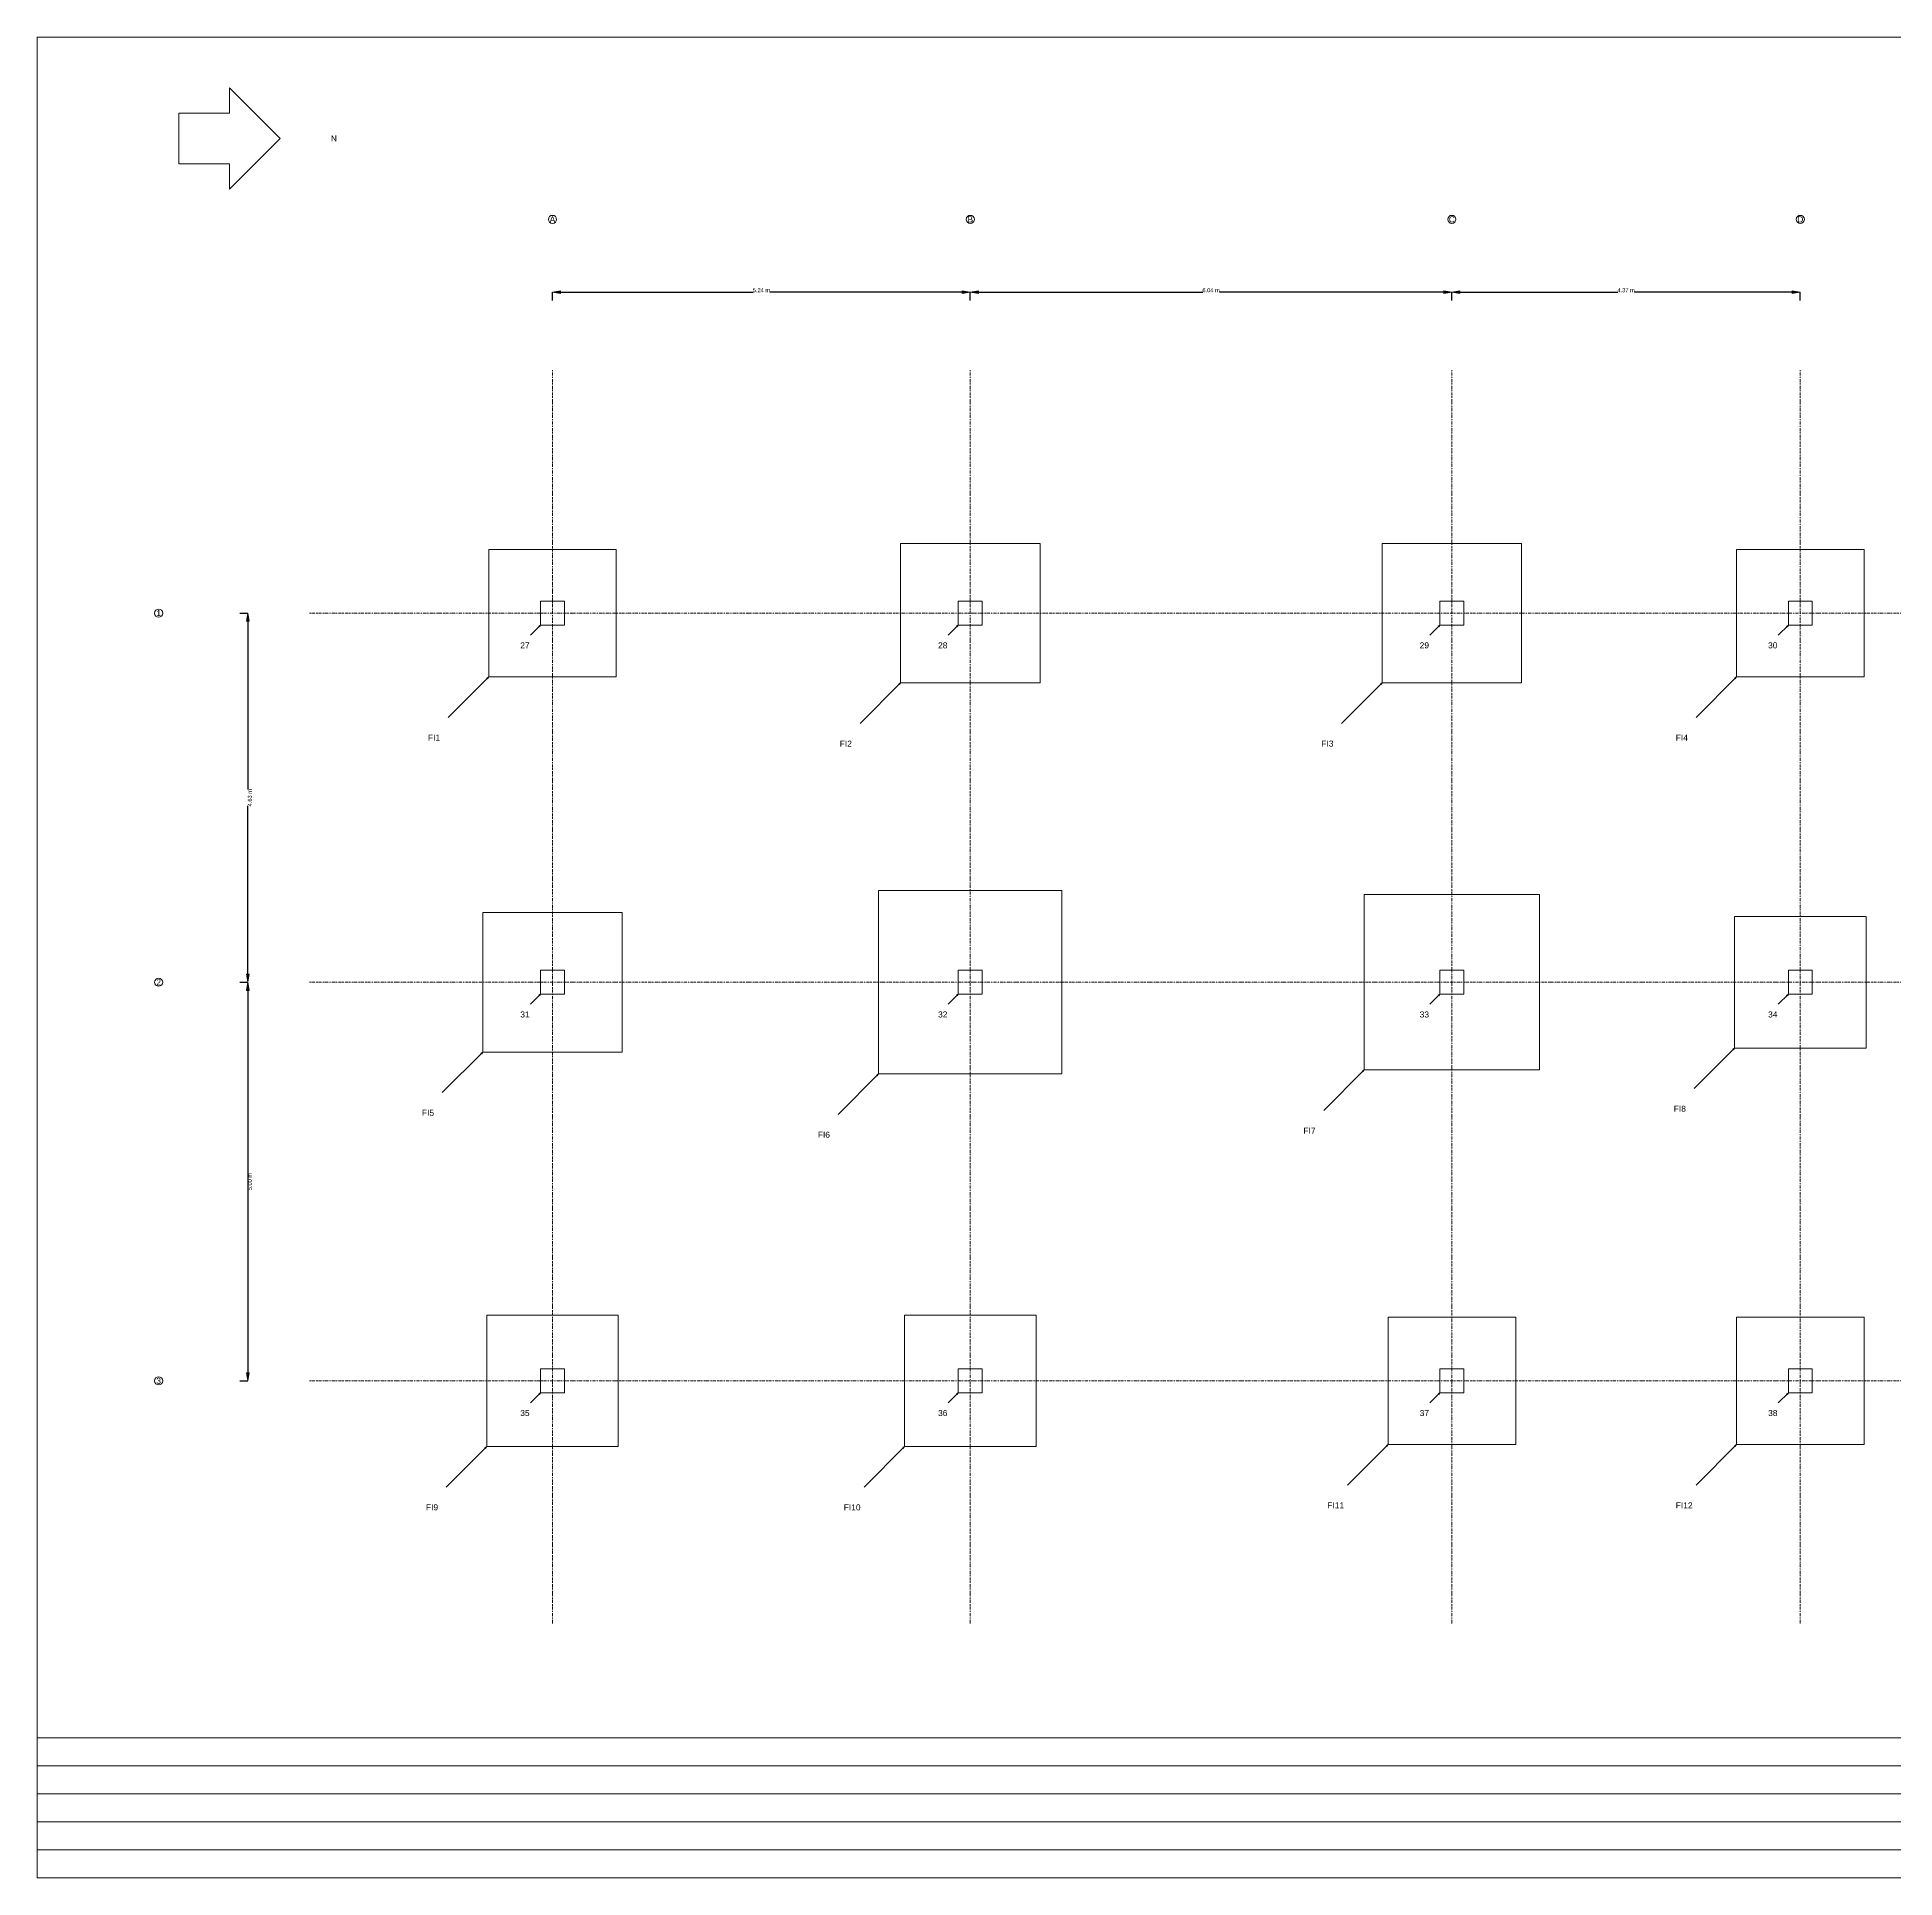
# Model space of a CAD drawing. Header units: inches. Extents: x -483 to 936, y -236 to 673.
# Drawn here: x -483 to 434, y -236 to 673 of the extents above; entities that cross this region are included whole.
import ezdxf
from ezdxf.enums import TextEntityAlignment as Align

# ---------------------------------------------------------------- set-up
doc = ezdxf.new("R2010")
doc.units = ezdxf.units.IN
doc.header["$MEASUREMENT"] = 0
doc.linetypes.add('DASHDOT', pattern=[1, 0.5, -0.25, 0, -0.25])
doc.layers.get('0').update_dxf_attribs({"lineweight": 0})
doc.styles.get("Standard").update_dxf_attribs({"font": 'arial.ttf'})
doc.dimstyles.new('BC_DimP1', dxfattribs={"dimtxt": 2, "dimasz": 4, "dimexe": 0, "dimexo": 0, "dimgap": 0, "dimtad": 1, "dimdec": 4, "dimzin": 0, "dimdsep": 46, "dimtxsty": 'Standard', "dimblk": 'VDDIM_DEFAULT', "dimcen": 0.09, "dimclre": 82, "dimclrt": 2, "dimadec": 0, "dimazin": 0, "dimtfac": 1, "dimtdec": 4, "dimtix": 1, "dimtmove": 0, "dimatfit": 3, "dimfxl": 0, "dimtolj": 1, "dimtzin": 0, "dimarcsym": 0})

# ---------------------------------------------------------------- blocks, each defined once
blk = doc.blocks.new('VDDIM_DEFAULT')
at = {"linetype": 'Continuous'}
blk.add_hatch(color=0, dxfattribs=at).paths.add_polyline_path([(0, 0), (-1, -0.1665), (-1, 0.1665)], flags=0)
at = {"color": 0, "linetype": 'Continuous'}
blk.add_lwpolyline([(0, 0), (-1, -0.1665), (-1, 0.1665), (0, 0)], dxfattribs=at)
blk = doc.blocks.new('*D4')
at = {"color": 82, "lineweight": -2}
for p, q in [((-229, 542.88), (-229, 546.88)), ((-22.7, 542.88), (-22.7, 546.88))]:
    blk.add_line(p, q, dxfattribs=at)
at = {"color": 0, "lineweight": -2}
for p, q in [((-225, 546.88), (-129.94, 546.88)), ((-26.7, 546.88), (-121.76, 546.88))]:
    blk.add_line(p, q, dxfattribs=at)
at = {"layer": 'Defpoints', "color": 0}
for p in [(-229, 542.88), (-22.7, 546.88), (-22.7, 542.88)]:
    blk.add_point(p, dxfattribs=at)
at = {"color": 0, "lineweight": -2, "xscale": 4, "yscale": 4, "zscale": 4, "rotation": 180}
blk.add_blockref('VDDIM_DEFAULT', (-229, 546.88), dxfattribs=at)
at = {"color": 0, "lineweight": -2, "xscale": 4, "yscale": 4, "zscale": 4}
blk.add_blockref('VDDIM_DEFAULT', (-22.7, 546.88), dxfattribs=at)
at = {"color": 2, "insert": (-125.85, 547.9), "char_height": 2, "attachment_point": 5}
blk.add_mtext('5.24 m', dxfattribs=at)
blk = doc.blocks.new('*D5')
at = {"color": 82, "lineweight": -2}
for p, q in [((-22.7, 542.88), (-22.7, 546.88)), ((215.09, 542.88), (215.09, 546.88))]:
    blk.add_line(p, q, dxfattribs=at)
at = {"color": 0, "lineweight": -2}
for p, q in [((-18.7, 546.88), (92.11, 546.88)), ((211.09, 546.88), (100.28, 546.88))]:
    blk.add_line(p, q, dxfattribs=at)
at = {"layer": 'Defpoints', "color": 0}
for p in [(-22.7, 542.88), (215.09, 546.88), (215.09, 542.88)]:
    blk.add_point(p, dxfattribs=at)
at = {"color": 0, "lineweight": -2, "xscale": 4, "yscale": 4, "zscale": 4, "rotation": 180}
blk.add_blockref('VDDIM_DEFAULT', (-22.7, 546.88), dxfattribs=at)
at = {"color": 0, "lineweight": -2, "xscale": 4, "yscale": 4, "zscale": 4}
blk.add_blockref('VDDIM_DEFAULT', (215.09, 546.88), dxfattribs=at)
at = {"color": 2, "insert": (96.2, 547.9), "char_height": 2, "attachment_point": 5}
blk.add_mtext('6.04 m', dxfattribs=at)
blk = doc.blocks.new('*D6')
at = {"color": 82, "lineweight": -2}
for p, q in [((215.09, 542.88), (215.09, 546.88)), ((387.14, 542.88), (387.14, 546.88))]:
    blk.add_line(p, q, dxfattribs=at)
at = {"color": 0, "lineweight": -2}
for p, q in [((219.09, 546.88), (297.03, 546.88)), ((383.14, 546.88), (305.2, 546.88))]:
    blk.add_line(p, q, dxfattribs=at)
at = {"layer": 'Defpoints', "color": 0}
for p in [(215.09, 542.88), (387.14, 546.88), (387.14, 542.88)]:
    blk.add_point(p, dxfattribs=at)
at = {"color": 0, "lineweight": -2, "xscale": 4, "yscale": 4, "zscale": 4, "rotation": 180}
blk.add_blockref('VDDIM_DEFAULT', (215.09, 546.88), dxfattribs=at)
at = {"color": 0, "lineweight": -2, "xscale": 4, "yscale": 4, "zscale": 4}
blk.add_blockref('VDDIM_DEFAULT', (387.14, 546.88), dxfattribs=at)
at = {"color": 2, "insert": (301.12, 547.9), "char_height": 2, "attachment_point": 5}
blk.add_mtext('4.37 m', dxfattribs=at)
blk = doc.blocks.new('*D7')
at = {"color": 82, "lineweight": -2}
for p, q in [((-383.45, 388.43), (-379.45, 388.43)), ((-383.45, 206.15), (-379.45, 206.15))]:
    blk.add_line(p, q, dxfattribs=at)
at = {"color": 0, "lineweight": -2}
for p, q in [((-379.45, 384.43), (-379.45, 301.37)), ((-379.45, 210.15), (-379.45, 293.2))]:
    blk.add_line(p, q, dxfattribs=at)
at = {"layer": 'Defpoints', "color": 0}
for p in [(-383.45, 388.43), (-383.45, 206.15), (-379.45, 206.15)]:
    blk.add_point(p, dxfattribs=at)
at = {"color": 0, "lineweight": -2, "xscale": 4, "yscale": 4, "zscale": 4}
for p, rotation in [((-379.45, 388.43), 90), ((-379.45, 206.15), 270)]:
    blk.add_blockref('VDDIM_DEFAULT', p, dxfattribs=dict(at, rotation=rotation))
at = {"color": 2, "insert": (-378.43, 297.29), "char_height": 2, "attachment_point": 5, "rotation": 90}
blk.add_mtext('4.63 m', dxfattribs=at)
blk = doc.blocks.new('*D8')
at = {"color": 82, "lineweight": -2}
for p, q in [((-383.45, 206.15), (-379.45, 206.15)), ((-383.45, 9.29), (-379.45, 9.29))]:
    blk.add_line(p, q, dxfattribs=at)
at = {"color": 0, "lineweight": -2}
blk.add_line((-379.45, 202.15), (-379.45, 13.29), dxfattribs=at)
at = {"layer": 'Defpoints', "color": 0}
for p in [(-383.45, 206.15), (-383.45, 9.29), (-379.45, 9.29)]:
    blk.add_point(p, dxfattribs=at)
at = {"color": 0, "lineweight": -2, "xscale": 4, "yscale": 4, "zscale": 4}
for p, rotation in [((-379.45, 206.15), 89.99999999999997), ((-379.45, 9.29), 269.9999999999999)]:
    blk.add_blockref('VDDIM_DEFAULT', p, dxfattribs=dict(at, rotation=rotation))
at = {"color": 2, "insert": (-378.43, 107.72), "char_height": 2, "attachment_point": 5, "rotation": 90}
blk.add_mtext('5.00 m', dxfattribs=at)

msp = doc.modelspace()

# ---------------------------------------------------------------- hatches: boundary and pattern name
at = {"lineweight": 0}
for points in [[(-234.90551, 382.52306), (-235.77154, 382.02306), (-235.40551, 381.65703)], [(-28.60629, 382.52306), (-29.47232, 382.02306), (-29.10629, 381.65703)], [(209.18899, 382.52306), (208.32296, 382.02306), (208.68899, 381.65703)], [(381.23624, 382.52306), (380.37021, 382.02306), (380.73624, 381.65703)], [(-260.49606, 356.93251), (-261.36209, 356.43251), (-260.99606, 356.06648)], [(-57.1496, 353.97975), (-58.01563, 353.47975), (-57.6496, 353.11373)], [(180.64568, 353.97975), (179.77966, 353.47975), (180.14568, 353.11373)], [(355.64569, 356.93251), (354.77966, 356.43251), (355.14569, 356.06648)], [(-234.90551, 200.23959), (-235.77154, 199.73959), (-235.40551, 199.37356)], [(-28.60629, 200.23959), (-29.47232, 199.73959), (-29.10629, 199.37356)], [(209.18899, 200.23959), (208.32296, 199.73959), (208.68899, 199.37356)], [(381.23624, 200.23959), (380.37021, 199.73959), (380.73624, 199.37356)], [(-263.44882, 171.69628), (-264.31484, 171.19628), (-263.94882, 170.83026)], [(354.66144, 173.66479), (353.79541, 173.16479), (354.16144, 172.79876)], [(-67.97637, 160.86951), (-68.8424, 160.36951), (-68.47637, 160.00349)], [(171.78742, 162.83801), (170.92139, 162.33801), (171.28742, 161.97199)], [(-234.90551, 3.38919), (-235.77154, 2.88919), (-235.40551, 2.52316)], [(-28.60629, 3.38919), (-29.47232, 2.88919), (-29.10629, 2.52316)], [(209.18899, 3.38919), (208.32296, 2.88919), (208.68899, 2.52316)], [(381.23624, 3.38919), (380.37021, 2.88919), (380.73624, 2.52316)], [(-261.48031, -23.18561), (-262.34634, -23.68561), (-261.98031, -24.05164)], [(-55.1811, -23.18561), (-56.04712, -23.68561), (-55.6811, -24.05164)], [(183.59844, -22.20136), (182.73241, -22.70136), (183.09844, -23.06739)], [(355.64569, -22.20136), (354.77966, -22.70136), (355.14569, -23.06739)]]:
    msp.add_hatch(color=210, dxfattribs=at).paths.add_polyline_path(points, flags=0)

# ---------------------------------------------------------------- linework, layer by layer
at = {"color": 252, "lineweight": 0}
for p, q in [((935.58553, 672.87971), (-483.44882, 672.87971)), ((-483.44882, 672.87971), (-483.44882, -236.146)), ((-483.44882, -167.01234), (462.57408, -167.01234)), ((-483.44882, -180.83908), (462.57408, -180.83908)), ((-483.44882, -194.66581), (462.57408, -194.66581)), ((-483.44882, -208.49254), (462.57408, -208.49254)), ((-483.44882, -222.31927), (462.57408, -222.31927)), ((-483.44882, -236.146), (935.58553, -236.146)), ((-10.43737, -236.146), (-10.43737, -236.146))]:
    msp.add_line(p, q, dxfattribs=at)
at = {"color": 50, "lineweight": 0}
for p, q in [((-388.44882, 635.37739), (-388.44882, 647.87739)), ((-388.44882, 647.87739), (-363.44882, 622.87739)), ((-413.44882, 635.37739), (-388.44882, 635.37739)), ((-413.44882, 610.37739), (-413.44882, 635.37739)), ((-363.44882, 622.87739), (-388.44882, 597.87739)), ((-388.44882, 610.37739), (-413.44882, 610.37739)), ((-388.44882, 597.87739), (-388.44882, 610.37739)), ((-57.1496, 422.87739), (11.74804, 422.87739)), ((-57.1496, 353.97975), (-57.1496, 422.87739)), ((11.74804, 422.87739), (11.74804, 353.97975)), ((180.64568, 422.87739), (249.54332, 422.87739)), ((180.64568, 353.97975), (180.64568, 422.87739)), ((249.54332, 422.87739), (249.54332, 353.97975)), ((-260.49606, 419.92463), (-197.50394, 419.92463)), ((-260.49606, 356.93251), (-260.49606, 419.92463)), ((-197.50394, 419.92463), (-197.50394, 356.93251)), ((355.64569, 419.92463), (418.63781, 419.92463)), ((355.64569, 356.93251), (355.64569, 419.92463)), ((418.63781, 419.92463), (418.63781, 356.93251)), ((-234.90551, 394.33408), (-223.09449, 394.33408)), ((-234.90551, 382.52306), (-234.90551, 394.33408)), ((-223.09449, 394.33408), (-223.09449, 382.52306)), ((-28.60629, 394.33408), (-16.79527, 394.33408)), ((-28.60629, 382.52306), (-28.60629, 394.33408)), ((-16.79527, 394.33408), (-16.79527, 382.52306)), ((209.18899, 394.33408), (221.00001, 394.33408)), ((209.18899, 382.52306), (209.18899, 394.33408)), ((221.00001, 394.33408), (221.00001, 382.52306)), ((381.23624, 394.33408), (393.04726, 394.33408)), ((381.23624, 382.52306), (381.23624, 394.33408)), ((393.04726, 394.33408), (393.04726, 382.52306)), ((-223.09449, 382.52306), (-234.90551, 382.52306)), ((-16.79527, 382.52306), (-28.60629, 382.52306)), ((221.00001, 382.52306), (209.18899, 382.52306)), ((393.04726, 382.52306), (381.23624, 382.52306)), ((-197.50394, 356.93251), (-260.49606, 356.93251)), ((11.74804, 353.97975), (-57.1496, 353.97975)), ((249.54332, 353.97975), (180.64568, 353.97975)), ((418.63781, 356.93251), (355.64569, 356.93251)), ((-67.97637, 251.42069), (22.57481, 251.42069)), ((-67.97637, 160.86951), (-67.97637, 251.42069)), ((22.57481, 251.42069), (22.57481, 160.86951)), ((171.78742, 249.45219), (258.40159, 249.45219)), ((171.78742, 162.83801), (171.78742, 249.45219)), ((258.40159, 249.45219), (258.40159, 162.83801)), ((-263.44882, 240.59392), (-194.55118, 240.59392)), ((-263.44882, 171.69628), (-263.44882, 240.59392)), ((-194.55118, 240.59392), (-194.55118, 171.69628)), ((354.66144, 238.62542), (419.62207, 238.62542)), ((354.66144, 173.66479), (354.66144, 238.62542)), ((419.62207, 238.62542), (419.62207, 173.66479)), ((-234.90551, 212.05061), (-223.09449, 212.05061)), ((-234.90551, 200.23959), (-234.90551, 212.05061)), ((-223.09449, 212.05061), (-223.09449, 200.23959)), ((-28.60629, 212.05061), (-16.79527, 212.05061)), ((-28.60629, 200.23959), (-28.60629, 212.05061)), ((-16.79527, 212.05061), (-16.79527, 200.23959)), ((209.18899, 212.05061), (221.00001, 212.05061)), ((209.18899, 200.23959), (209.18899, 212.05061)), ((221.00001, 212.05061), (221.00001, 200.23959)), ((381.23624, 212.05061), (393.04726, 212.05061)), ((381.23624, 200.23959), (381.23624, 212.05061)), ((393.04726, 212.05061), (393.04726, 200.23959)), ((-223.09449, 200.23959), (-234.90551, 200.23959)), ((-16.79527, 200.23959), (-28.60629, 200.23959)), ((221.00001, 200.23959), (209.18899, 200.23959)), ((393.04726, 200.23959), (381.23624, 200.23959)), ((-194.55118, 171.69628), (-263.44882, 171.69628)), ((419.62207, 173.66479), (354.66144, 173.66479)), ((22.57481, 160.86951), (-67.97637, 160.86951)), ((258.40159, 162.83801), (171.78742, 162.83801)), ((-261.48031, 41.77502), (-196.51969, 41.77502)), ((-261.48031, -23.18561), (-261.48031, 41.77502)), ((-196.51969, 41.77502), (-196.51969, -23.18561)), ((-55.1811, 41.77502), (9.77953, 41.77502)), ((-55.1811, -23.18561), (-55.1811, 41.77502)), ((9.77953, 41.77502), (9.77953, -23.18561)), ((183.59844, 40.79076), (246.59057, 40.79076)), ((183.59844, -22.20136), (183.59844, 40.79076)), ((246.59057, 40.79076), (246.59057, -22.20136)), ((355.64569, 40.79076), (418.63781, 40.79076)), ((355.64569, -22.20136), (355.64569, 40.79076)), ((418.63781, 40.79076), (418.63781, -22.20136)), ((-234.90551, 15.20021), (-223.09449, 15.20021)), ((-234.90551, 3.38919), (-234.90551, 15.20021)), ((-223.09449, 15.20021), (-223.09449, 3.38919)), ((-28.60629, 15.20021), (-16.79527, 15.20021)), ((-28.60629, 3.38919), (-28.60629, 15.20021)), ((-16.79527, 15.20021), (-16.79527, 3.38919)), ((209.18899, 15.20021), (221.00001, 15.20021)), ((209.18899, 3.38919), (209.18899, 15.20021)), ((221.00001, 15.20021), (221.00001, 3.38919)), ((381.23624, 15.20021), (393.04726, 15.20021)), ((381.23624, 3.38919), (381.23624, 15.20021)), ((393.04726, 15.20021), (393.04726, 3.38919)), ((-223.09449, 3.38919), (-234.90551, 3.38919)), ((-16.79527, 3.38919), (-28.60629, 3.38919)), ((221.00001, 3.38919), (209.18899, 3.38919)), ((393.04726, 3.38919), (381.23624, 3.38919)), ((-196.51969, -23.18561), (-261.48031, -23.18561)), ((9.77953, -23.18561), (-55.1811, -23.18561)), ((246.59057, -22.20136), (183.59844, -22.20136)), ((418.63781, -22.20136), (355.64569, -22.20136))]:
    msp.add_line(p, q, dxfattribs=at)
at = {"color": 216, "linetype": 'DASHDOT', "lineweight": 0}
for p, q in [((-229, 508.42857), (-229, -110.7053)), ((-22.70078, 508.42857), (-22.70078, -110.7053)), ((215.0945, 508.42857), (215.0945, -110.7053)), ((387.14175, 508.42857), (387.14175, -110.7053)), ((-349, 388.42857), (507.14175, 388.42857)), ((-349, 206.1451), (507.14175, 206.1451)), ((-349, 9.2947), (507.14175, 9.2947))]:
    msp.add_line(p, q, dxfattribs=at)
at = {"color": 210, "lineweight": 0}
for p, q in [((-234.90551, 382.52306), (-239.90551, 377.52306)), ((-28.60629, 382.52306), (-33.60629, 377.52306)), ((209.18899, 382.52306), (204.18899, 377.52306)), ((381.23624, 382.52306), (376.23624, 377.52306)), ((-260.49606, 356.93251), (-280.49606, 336.93251)), ((-57.1496, 353.97975), (-77.1496, 333.97975)), ((180.64568, 353.97975), (160.64568, 333.97975)), ((355.64569, 356.93251), (335.64569, 336.93251)), ((-234.90551, 200.23959), (-239.90551, 195.23959)), ((-28.60629, 200.23959), (-33.60629, 195.23959)), ((209.18899, 200.23959), (204.18899, 195.23959)), ((381.23624, 200.23959), (376.23624, 195.23959)), ((-263.44882, 171.69628), (-283.44882, 151.69628)), ((354.66144, 173.66479), (334.66144, 153.66479)), ((-67.97637, 160.86951), (-87.97637, 140.86951)), ((171.78742, 162.83801), (151.78742, 142.83801)), ((-234.90551, 3.38919), (-239.90551, -1.61081)), ((-28.60629, 3.38919), (-33.60629, -1.61081)), ((209.18899, 3.38919), (204.18899, -1.61081)), ((381.23624, 3.38919), (376.23624, -1.61081)), ((-261.48031, -23.18561), (-281.48031, -43.18561)), ((-55.1811, -23.18561), (-75.1811, -43.18561)), ((183.59844, -22.20136), (163.59844, -42.20136)), ((355.64569, -22.20136), (335.64569, -42.20136))]:
    msp.add_line(p, q, dxfattribs=at)
for points in [[(-234.90551, 382.52306), (-235.77154, 382.02306), (-235.40551, 381.65703), (-234.90551, 382.52306)], [(-28.60629, 382.52306), (-29.47232, 382.02306), (-29.10629, 381.65703), (-28.60629, 382.52306)], [(209.18899, 382.52306), (208.32296, 382.02306), (208.68899, 381.65703), (209.18899, 382.52306)], [(381.23624, 382.52306), (380.37021, 382.02306), (380.73624, 381.65703), (381.23624, 382.52306)], [(-260.49606, 356.93251), (-261.36209, 356.43251), (-260.99606, 356.06648), (-260.49606, 356.93251)], [(-57.1496, 353.97975), (-58.01563, 353.47975), (-57.6496, 353.11373), (-57.1496, 353.97975)], [(180.64568, 353.97975), (179.77966, 353.47975), (180.14568, 353.11373), (180.64568, 353.97975)], [(355.64569, 356.93251), (354.77966, 356.43251), (355.14569, 356.06648), (355.64569, 356.93251)], [(-234.90551, 200.23959), (-235.77154, 199.73959), (-235.40551, 199.37356), (-234.90551, 200.23959)], [(-28.60629, 200.23959), (-29.47232, 199.73959), (-29.10629, 199.37356), (-28.60629, 200.23959)], [(209.18899, 200.23959), (208.32296, 199.73959), (208.68899, 199.37356), (209.18899, 200.23959)], [(381.23624, 200.23959), (380.37021, 199.73959), (380.73624, 199.37356), (381.23624, 200.23959)], [(-263.44882, 171.69628), (-264.31484, 171.19628), (-263.94882, 170.83026), (-263.44882, 171.69628)], [(354.66144, 173.66479), (353.79541, 173.16479), (354.16144, 172.79876), (354.66144, 173.66479)], [(-67.97637, 160.86951), (-68.8424, 160.36951), (-68.47637, 160.00349), (-67.97637, 160.86951)], [(171.78742, 162.83801), (170.92139, 162.33801), (171.28742, 161.97199), (171.78742, 162.83801)], [(-234.90551, 3.38919), (-235.77154, 2.88919), (-235.40551, 2.52316), (-234.90551, 3.38919)], [(-28.60629, 3.38919), (-29.47232, 2.88919), (-29.10629, 2.52316), (-28.60629, 3.38919)], [(209.18899, 3.38919), (208.32296, 2.88919), (208.68899, 2.52316), (209.18899, 3.38919)], [(381.23624, 3.38919), (380.37021, 2.88919), (380.73624, 2.52316), (381.23624, 3.38919)], [(-261.48031, -23.18561), (-262.34634, -23.68561), (-261.98031, -24.05164), (-261.48031, -23.18561)], [(-55.1811, -23.18561), (-56.04712, -23.68561), (-55.6811, -24.05164), (-55.1811, -23.18561)], [(183.59844, -22.20136), (182.73241, -22.70136), (183.09844, -23.06739), (183.59844, -22.20136)], [(355.64569, -22.20136), (354.77966, -22.70136), (355.14569, -23.06739), (355.64569, -22.20136)]]:
    msp.add_lwpolyline(points, dxfattribs=at)
at = {"color": 50, "lineweight": 0}
for centre in [(-229, 582.87739), (-22.70078, 582.87739), (215.0945, 582.87739), (387.14175, 582.87739), (-423.44882, 388.42857), (-423.44882, 206.1451), (-423.44882, 9.2947)]:
    msp.add_circle(centre, 2, dxfattribs=at)

# ---------------------------------------------------------------- texts
at = {"color": 50}
msp.add_text('N', height=2.97, dxfattribs=at).set_placement((-338.44882, 622.87739), align=Align.MIDDLE_LEFT)
for s, p in [('A', (-229, 582.87739)), ('B', (-22.70078, 582.87739)), ('C', (215.0945, 582.87739)), ('D', (387.14175, 582.87739)), ('1', (-423.44882, 388.42857)), ('2', (-423.44882, 206.1451)), ('3', (-423.44882, 9.2947))]:
    msp.add_text(s, height=2.97, dxfattribs=at).set_placement(p, align=Align.MIDDLE_CENTER)
at = {"color": 130}
for s, p in [('27', (-244.90551, 372.52306)), ('28', (-38.60629, 372.52306)), ('29', (199.18899, 372.52306)), ('30', (371.23624, 372.52306)), ('FI1', (-290.49606, 326.93251)), ('FI2', (-87.1496, 323.97975)), ('FI3', (150.64568, 323.97975)), ('FI4', (325.64569, 326.93251)), ('31', (-244.90551, 190.23959)), ('32', (-38.60629, 190.23959)), ('33', (199.18899, 190.23959)), ('34', (371.23624, 190.23959)), ('FI5', (-293.44882, 141.69628)), ('FI8', (324.66144, 143.66479)), ('FI6', (-97.97637, 130.86951)), ('FI7', (141.78742, 132.83801)), ('35', (-244.90551, -6.61081)), ('36', (-38.60629, -6.61081)), ('37', (199.18899, -6.61081)), ('38', (371.23624, -6.61081)), ('FI9', (-291.48031, -53.18561)), ('FI10', (-85.1811, -53.18561)), ('FI11', (153.59844, -52.20136)), ('FI12', (325.64569, -52.20136))]:
    msp.add_text(s, height=2.97, dxfattribs=at).set_placement(p, align=Align.MIDDLE_LEFT)

# ---------------------------------------------------------------- dimensions: what is measured, and where the dimension line sits
at = {"color": 1}
for p1, p2, text, picture, middle in [((-229, 542.87739), (-22.70078, 542.87739), '5.24 m', '*D4', (-125.85039, 547.89839)), ((-22.70078, 542.87739), (215.0945, 542.87739), '6.04 m', '*D5', (96.19686, 547.89839)), ((215.0945, 542.87739), (387.14175, 542.87739), '4.37 m', '*D6', (301.11813, 547.89839)), ((-383.44882, 388.42857), (-383.44882, 206.1451), '4.63 m', '*D7', (-378.42782, 297.28684)), ((-383.44882, 206.1451), (-383.44882, 9.2947), '5.00 m', '*D8', (-378.42782, 107.7199))]:
    dim = msp.add_aligned_dim(p1=p1, p2=p2, distance=4, text=text, dimstyle='BC_DimP1', dxfattribs=at)
    dim.commit()
    dim.dimension.update_dxf_attribs({"geometry": picture, "text_midpoint": middle})

doc.saveas('drawing.dxf')
